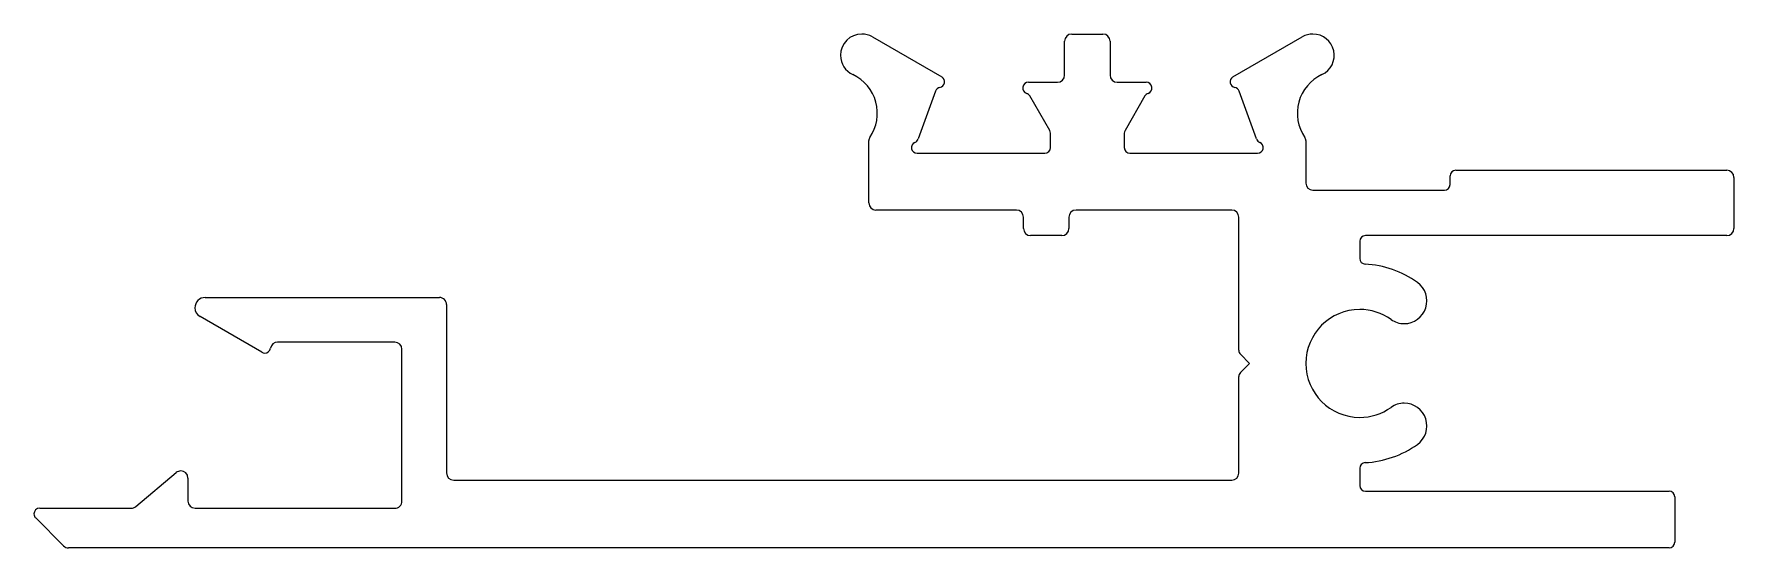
# Model space of a CAD drawing. Header units: inches. Extents: x -32.1 to 27.8, y 0.2 to 18.3.
import ezdxf

# ---------------------------------------------------------------- set-up
doc = ezdxf.new("R2010")
doc.units = ezdxf.units.IN
doc.header["$MEASUREMENT"] = 0
doc.layers.add('BEAD', color=152, linetype='Continuous')

msp = doc.modelspace()

# ---------------------------------------------------------------- linework, layer by layer
at = {"layer": 'BEAD', "color": 7, "linetype": 'Continuous'}
for p, q in [((-2.526, 18.185), (-0.081, 16.774)), ((4.249, 16.836), (4.249, 18.036)), ((4.499, 18.286), (5.599, 18.286)), ((5.849, 18.036), (5.849, 16.836)), ((10.18, 16.774), (12.624, 18.185)), ((-0.3, 16.273), (-0.913, 14.589)), ((2.976, 16.586), (3.999, 16.586)), ((6.099, 16.586), (7.123, 16.586)), ((11.012, 14.589), (10.399, 16.273)), ((3.722, 14.893), (3.022, 16.105)), ((7.077, 16.105), (6.377, 14.893)), ((-2.651, 12.336), (-2.651, 14.531)), ((3.749, 14.286), (3.749, 14.791)), ((6.349, 14.791), (6.349, 14.286)), ((12.749, 14.531), (12.749, 13.036)), ((-0.951, 14.086), (3.549, 14.086)), ((6.549, 14.086), (11.049, 14.086)), ((17.83, 12.986), (17.83, 13.286)), ((18.03, 13.486), (27.587, 13.486)), ((27.837, 13.236), (27.837, 11.436)), ((12.999, 12.786), (17.63, 12.786)), ((2.549, 12.086), (-2.401, 12.086)), ((10.138, 12.086), (4.649, 12.086)), ((2.799, 11.436), (2.799, 11.836)), ((4.399, 11.836), (4.399, 11.436)), ((10.388, 7.15), (10.388, 11.836)), ((4.149, 11.186), (3.049, 11.186)), ((14.649, 10.986), (14.649, 10.38)), ((17.049, 11.186), (14.849, 11.186)), ((27.587, 11.186), (17.049, 11.186)), ((-26.042, 9.006), (-17.784, 9.006)), ((-17.534, 8.756), (-17.534, 2.827)), ((-24.04, 7.078), (-26.221, 8.337)), ((-19.358, 7.436), (-23.487, 7.436)), ((-19.104, 1.836), (-19.104, 7.182)), ((10.768, 6.686), (10.447, 7.006)), ((10.447, 6.365), (10.768, 6.686)), ((10.388, 2.823), (10.388, 6.222)), ((-28.484, 1.645), (-27.058, 2.841)), ((-26.648, 2.65), (-26.648, 1.84)), ((-17.28, 2.573), (10.138, 2.573)), ((14.649, 2.991), (14.649, 2.386)), ((14.849, 2.186), (25.549, 2.186)), ((25.749, 1.986), (25.749, 0.386)), ((-31.028, 0.259), (-32.013, 1.244)), ((-31.872, 1.586), (-28.647, 1.586)), ((-26.394, 1.586), (-19.354, 1.586)), ((25.549, 0.186), (-30.851, 0.186))]:
    msp.add_line(p, q, dxfattribs=at)
for centre, radius, start, end in [((-2.901, 17.536), 0.75, 90, 180), ((-2.901, 17.536), 0.75, 60, 90), ((4.499, 18.036), 0.25, 90, 180), ((5.599, 18.036), 0.25, 0, 90), ((12.999, 17.536), 0.75, 90, 120), ((12.999, 17.536), 0.75, 294.97497, 90), ((-2.901, 17.536), 0.75, 180, 245.02503), ((-3.851, 15.496), 1.5, 325.47318, 65.02503), ((3.999, 16.836), 0.25, 270, 360), ((6.099, 16.836), 0.25, 180, 270), ((13.949, 15.496), 1.5, 114.97497, 214.52682), ((-0.109, 16.204), 0.203, 100.26289, 160), ((-0.181, 16.6), 0.2, 280.26289, 60), ((2.976, 16.386), 0.2, 90, 251.23746), ((2.846, 16.004), 0.203, 30, 71.23746), ((7.253, 16.004), 0.203, 108.76254, 150), ((7.123, 16.386), 0.2, 288.76254, 90), ((10.28, 16.6), 0.2, 120, 259.73711), ((10.208, 16.204), 0.203, 20, 79.73711), ((-2.447, 14.531), 0.203, 145.47318, 180), ((-0.951, 14.286), 0.2, 112.34716, 270), ((-1.104, 14.658), 0.203, 292.34716, 340), ((3.546, 14.791), 0.203, 360, 30), ((6.553, 14.791), 0.203, 150, 180), ((11.203, 14.658), 0.203, 200, 247.65284), ((11.049, 14.286), 0.2, 270, 67.65284), ((12.546, 14.531), 0.203, 360, 34.52682), ((3.549, 14.286), 0.2, 270, 0), ((6.549, 14.286), 0.2, 180, 270), ((18.03, 13.286), 0.2, 90, 180), ((27.587, 13.236), 0.25, 360, 90), ((12.999, 13.036), 0.25, 180, 270), ((17.63, 12.986), 0.2, 270, 0), ((-2.401, 12.336), 0.25, 180, 270), ((2.549, 11.836), 0.25, 360, 90), ((4.649, 11.836), 0.25, 90, 180), ((10.138, 11.836), 0.25, 360, 90), ((3.049, 11.436), 0.25, 180, 270), ((4.149, 11.436), 0.25, 270, 0), ((27.587, 11.436), 0.25, 270, 0), ((14.849, 10.986), 0.2, 90, 180), ((14.849, 10.38), 0.2, 180, 266.90142), ((14.649, 6.686), 3.5, 54.56906, 86.90142), ((-26.042, 8.648), 0.358, 89.99994, 180), ((-17.784, 8.756), 0.25, 359.99996, 90.00004), ((16.215, 8.886), 0.8, 270, 54.56906), ((-26.042, 8.648), 0.358, 180, 239.99994), ((14.649, 6.686), 1.9, 90, 270), ((14.649, 6.686), 1.9, 54.56906, 90), ((16.215, 8.886), 0.8, 234.56906, 270), ((-23.939, 7.254), 0.203, 270, 350.86286), ((-23.487, 7.182), 0.254, 90, 170.86286), ((-19.358, 7.182), 0.254, 0, 90), ((-23.939, 7.254), 0.203, 239.99999, 270), ((10.591, 7.15), 0.203, 180, 225), ((10.591, 6.222), 0.203, 135, 180), ((14.649, 6.686), 1.9, 270, 305.43094), ((16.215, 4.486), 0.8, 90, 125.43094), ((16.215, 4.486), 0.8, 305.43094, 90), ((14.649, 6.686), 3.5, 273.09858, 305.43094), ((14.849, 2.991), 0.2, 93.09858, 180), ((-26.898, 2.65), 0.25, 90, 130), ((-26.898, 2.65), 0.25, 0.00004, 90), ((-17.28, 2.827), 0.254, 180, 270), ((10.138, 2.823), 0.25, 270, 0), ((-26.394, 1.84), 0.254, 180, 270), ((-19.354, 1.836), 0.25, 269.99996, 0.00004), ((14.849, 2.386), 0.2, 180, 270), ((25.549, 1.986), 0.2, 360, 90), ((-31.872, 1.386), 0.2, 90, 180), ((-31.872, 1.386), 0.2, 180, 225.00006), ((-28.647, 1.84), 0.254, 270, 310.00001), ((-30.851, 0.436), 0.25, 224.99988, 270), ((25.549, 0.386), 0.2, 270, 0)]:
    msp.add_arc(centre, radius, start, end, dxfattribs=at)

doc.saveas('drawing.dxf')
